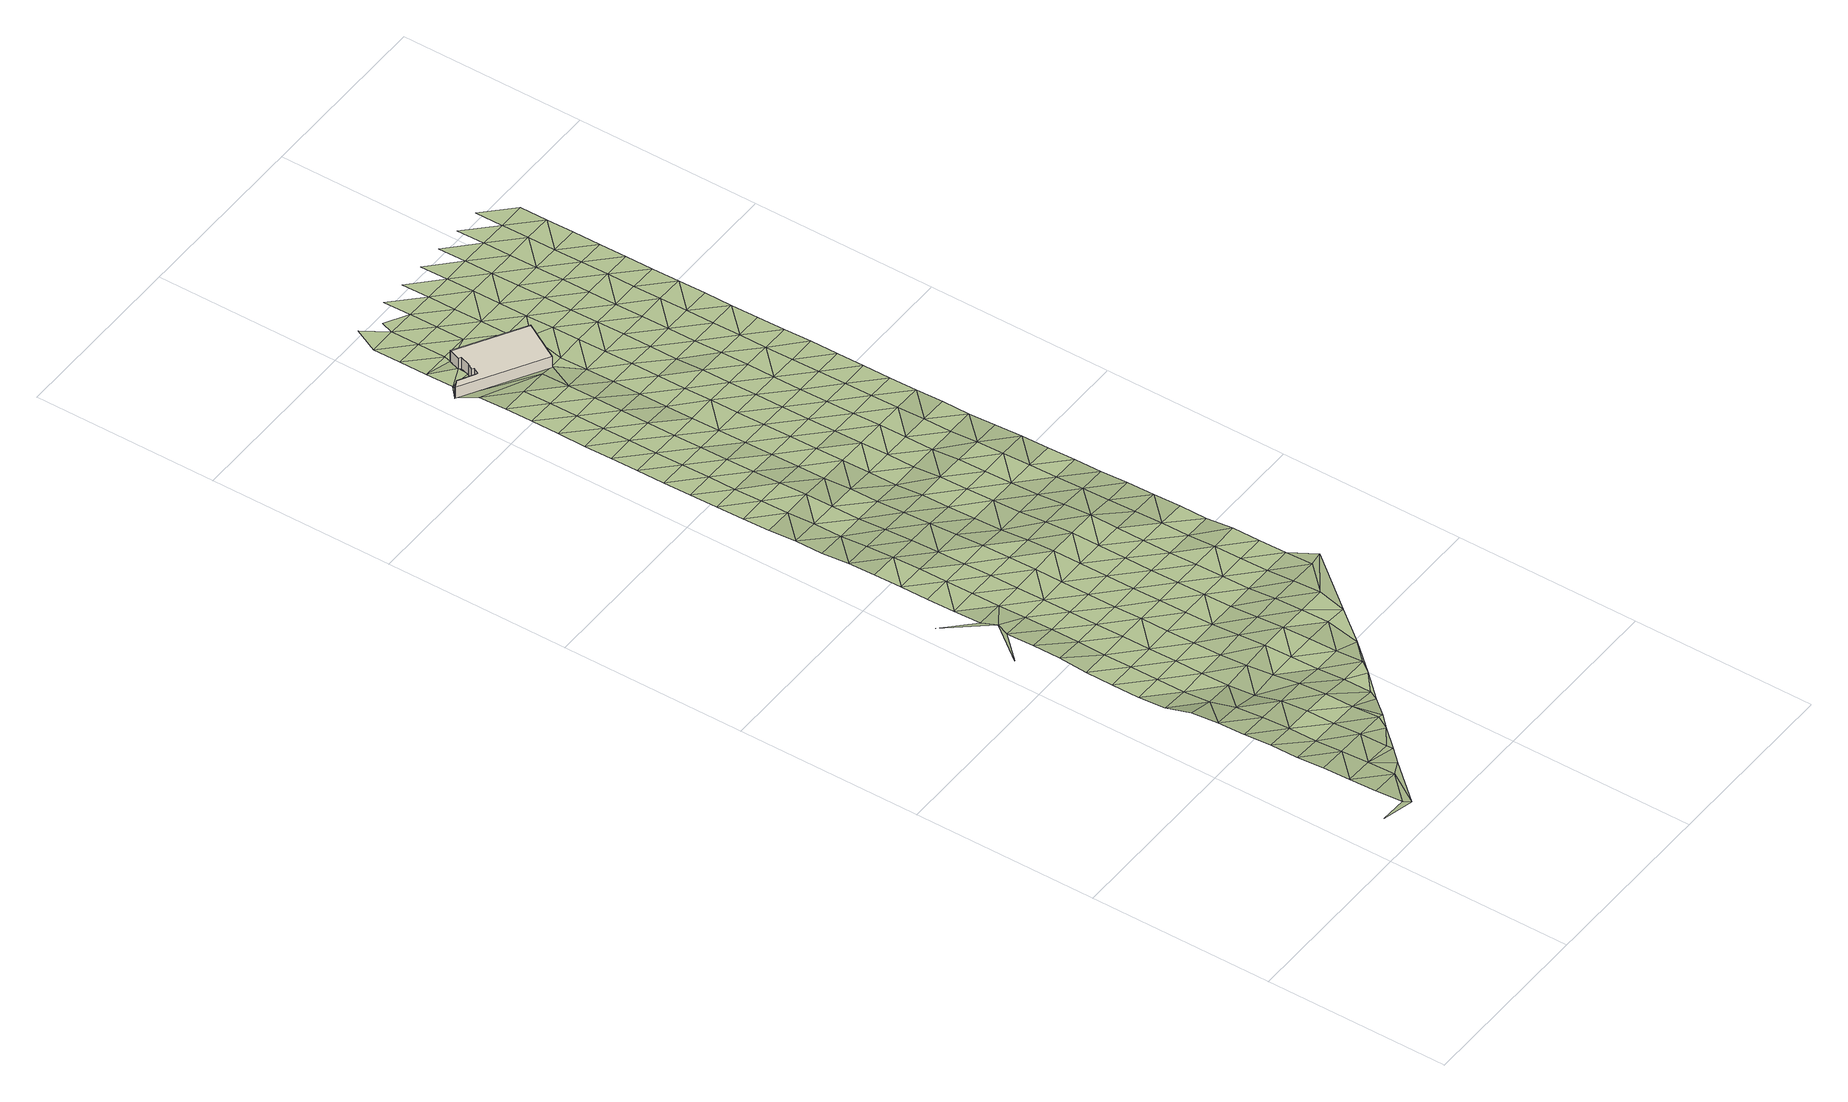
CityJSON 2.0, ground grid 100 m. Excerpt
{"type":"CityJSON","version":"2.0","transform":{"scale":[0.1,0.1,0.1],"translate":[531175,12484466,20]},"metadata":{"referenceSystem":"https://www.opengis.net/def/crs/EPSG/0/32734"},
"CityObjects":{
"building1":{"type":"Building","attributes":{"address":"Salt River Blackpool Football Club 9 Shelley Road Salt River 7925 Cape Town","building":"pavilion","building:levels":2,"building_height":6.9,"plus_code":"4FRW3F87+94C","ground_height":21.06,"roof_height":27.96},"geometry":[{"type":"Solid","lod":"1","boundaries":[[[[0,1,2,3]],[[1,4,5,2]],[[4,6,7,5]],[[6,8,9,7]],[[8,10,11,9]],[[10,12,13,11]],[[12,14,15,13]],[[14,16,17,15]],[[16,18,19,17]],[[18,20,21,19]],[[20,0,3,21]],[[3,2,5,7,9,11,13,15,17,19,21]],[[20,18,16,14,12,10,8,6,4,1,0]]]]}]},
"terrain1":{"type":"TINRelief","geometry":[{"type":"CompositeSurface","lod":"1","boundaries":[[[22,23,24]],[[22,24,25]],[[22,25,26]],[[27,26,25]],[[24,28,25]],[[29,30,27]],[[25,31,27]],[[30,29,32]],[[29,27,31]],[[31,25,28]],[[33,32,34]],[[32,29,34]],[[35,36,33]],[[37,31,28]],[[34,35,33]],[[29,31,38]],[[36,39,40]],[[31,37,41]],[[29,38,34]],[[35,39,36]],[[31,41,38]],[[40,42,43]],[[34,44,35]],[[39,45,40]],[[44,34,38]],[[43,42,46]],[[40,45,42]],[[37,47,41]],[[47,38,41]],[[39,35,48]],[[44,49,35]],[[46,50,51]],[[45,39,48]],[[50,46,42]],[[35,49,48]],[[44,38,52]],[[38,47,52]],[[53,51,54]],[[51,50,54]],[[42,45,55]],[[56,49,44]],[[48,57,45]],[[58,53,59]],[[52,56,44]],[[52,47,60]],[[50,42,55]],[[54,59,53]],[[45,57,55]],[[48,49,61]],[[62,63,58]],[[52,60,56]],[[56,61,49]],[[50,64,54]],[[58,59,62]],[[65,66,67]],[[68,57,48]],[[55,64,50]],[[69,63,70]],[[61,68,48]],[[60,71,56]],[[59,54,72]],[[62,70,63]],[[64,72,54]],[[73,65,74]],[[67,69,75]],[[55,57,76]],[[61,56,77]],[[68,78,57]],[[59,79,62]],[[69,70,75]],[[56,71,77]],[[55,76,64]],[[72,79,59]],[[57,78,76]],[[80,68,61]],[[65,67,81]],[[70,62,82]],[[75,81,67]],[[77,80,61]],[[72,64,83]],[[74,65,84]],[[79,82,62]],[[84,85,74]],[[68,86,78]],[[64,76,83]],[[70,87,75]],[[80,86,68]],[[65,81,84]],[[77,71,88]],[[79,72,89]],[[82,87,70]],[[83,89,72]],[[80,77,88]],[[90,85,91]],[[81,75,92]],[[78,93,76]],[[85,84,94]],[[86,95,78]],[[87,92,75]],[[96,90,91]],[[82,79,97]],[[76,93,83]],[[85,94,91]],[[79,89,98]],[[78,95,93]],[[81,99,84]],[[86,80,100]],[[80,88,100]],[[82,97,87]],[[92,99,81]],[[79,98,97]],[[89,83,101]],[[102,96,103]],[[94,84,104]],[[95,86,105]],[[91,106,96]],[[101,83,93]],[[92,87,107]],[[99,104,84]],[[100,105,86]],[[108,102,103]],[[98,89,109]],[[96,106,103]],[[87,97,107]],[[94,110,91]],[[109,89,101]],[[99,92,111]],[[93,95,112]],[[104,110,94]],[[88,113,100]],[[95,105,114]],[[98,115,97]],[[107,111,92]],[[116,108,117]],[[106,91,118]],[[93,112,101]],[[103,119,108]],[[115,98,109]],[[95,114,112]],[[105,100,113]],[[110,118,91]],[[120,116,117]],[[104,99,121]],[[97,122,107]],[[108,119,117]],[[99,111,123]],[[106,124,103]],[[109,101,125]],[[122,97,115]],[[104,121,110]],[[118,124,106]],[[99,123,121]],[[101,112,125]],[[111,107,126]],[[105,127,114]],[[120,128,129]],[[119,103,130]],[[105,113,127]],[[117,131,120]],[[126,107,122]],[[118,110,132]],[[133,115,109]],[[112,114,127]],[[124,130,103]],[[125,134,109]],[[135,129,128]],[[111,136,123]],[[128,120,131]],[[110,121,132]],[[119,137,117]],[[115,133,122]],[[111,126,136]],[[133,109,134]],[[124,118,138]],[[112,139,125]],[[130,137,119]],[[140,135,141]],[[132,138,118]],[[139,112,127]],[[131,117,142]],[[123,143,121]],[[126,122,144]],[[141,135,128]],[[136,145,123]],[[127,113,146]],[[134,125,147]],[[137,142,117]],[[133,144,122]],[[140,148,149]],[[130,124,150]],[[121,143,132]],[[124,138,151]],[[123,145,143]],[[147,125,139]],[[136,126,152]],[[148,140,141]],[[131,153,128]],[[130,150,137]],[[134,154,133]],[[146,139,127]],[[142,155,131]],[[124,151,150]],[[144,152,126]],[[156,157,149]],[[138,132,158]],[[154,134,147]],[[141,128,153]],[[159,145,136]],[[149,148,156]],[[131,155,153]],[[158,132,143]],[[142,137,160]],[[161,144,133]],[[152,159,136]],[[162,157,163]],[[151,138,164]],[[147,139,165]],[[137,150,160]],[[161,133,154]],[[146,165,139]],[[148,141,166]],[[156,163,157]],[[164,138,158]],[[155,142,167]],[[143,145,168]],[[144,169,152]],[[166,141,153]],[[159,170,145]],[[171,172,162]],[[151,173,150]],[[174,154,147]],[[160,167,142]],[[144,161,169]],[[175,156,148]],[[143,168,158]],[[163,171,162]],[[173,151,164]],[[145,170,168]],[[165,174,147]],[[159,152,176]],[[148,166,175]],[[172,177,178]],[[153,155,179]],[[150,180,160]],[[154,181,161]],[[155,167,182]],[[152,169,176]],[[163,156,183]],[[164,158,184]],[[171,177,172]],[[180,150,173]],[[174,181,154]],[[166,153,179]],[[170,159,185]],[[175,183,156]],[[155,182,179]],[[158,168,184]],[[186,178,187]],[[167,160,188]],[[176,185,159]],[[171,163,189]],[[169,161,190]],[[146,191,165]],[[177,187,178]],[[188,160,180]],[[181,192,161]],[[175,166,193]],[[173,164,194]],[[195,174,165]],[[183,189,163]],[[184,196,164]],[[186,197,198]],[[167,199,182]],[[200,168,170]],[[169,190,176]],[[179,193,166]],[[170,185,201]],[[161,192,190]],[[202,177,171]],[[180,173,194]],[[181,174,195]],[[187,197,186]],[[167,188,199]],[[194,164,196]],[[203,183,175]],[[168,200,184]],[[189,202,171]],[[170,201,200]],[[198,204,205]],[[185,176,206]],[[193,203,175]],[[187,177,207]],[[182,208,179]],[[180,209,188]],[[192,181,210]],[[197,204,198]],[[195,165,191]],[[199,211,182]],[[206,176,190]],[[212,189,183]],[[196,184,213]],[[202,207,177]],[[194,209,180]],[[195,210,181]],[[214,215,216]],[[205,217,218]],[[179,208,193]],[[185,219,201]],[[203,212,183]],[[182,211,208]],[[213,184,200]],[[220,197,187]],[[199,188,221]],[[222,190,192]],[[204,217,205]],[[219,185,206]],[[202,189,223]],[[196,224,194]],[[207,220,187]],[[221,188,209]],[[192,210,222]],[[216,215,225]],[[203,193,226]],[[201,227,200]],[[212,223,189]],[[224,196,213]],[[210,195,191]],[[218,228,214]],[[204,197,229]],[[230,211,199]],[[206,190,231]],[[225,215,232]],[[193,208,226]],[[227,201,219]],[[233,207,202]],[[209,194,234]],[[197,220,229]],[[221,230,199]],[[222,231,190]],[[235,216,236]],[[237,216,225]],[[238,212,203]],[[223,233,202]],[[234,194,224]],[[218,217,228]],[[232,239,225]],[[217,204,240]],[[236,216,237]],[[213,200,241]],[[206,242,219]],[[226,238,203]],[[200,227,243]],[[220,207,244]],[[211,245,208]],[[221,209,246]],[[229,240,204]],[[230,247,211]],[[206,231,242]],[[248,235,249]],[[212,250,223]],[[224,213,241]],[[233,244,207]],[[246,209,234]],[[200,243,241]],[[236,0,235]],[[208,245,226]],[[236,237,251]],[[238,250,212]],[[211,247,245]],[[0,249,235]],[[252,229,220]],[[227,219,253]],[[254,214,228]],[[240,228,217]],[[242,255,219]],[[256,257,248]],[[230,221,258]],[[224,259,234]],[[244,252,220]],[[221,246,260]],[[233,223,261]],[[226,262,238]],[[243,227,253]],[[249,256,248]],[[250,263,223]],[[259,224,241]],[[253,219,255]],[[264,240,229]],[[247,230,258]],[[262,226,245]],[[221,260,258]],[[233,261,244]],[[252,264,229]],[[223,263,261]],[[250,238,265]],[[246,234,266]],[[243,267,241]],[[256,268,257]],[[254,228,240]],[[259,269,234]],[[257,268,270]],[[238,262,265]],[[267,243,253]],[[271,249,0]],[[252,244,272]],[[245,247,273]],[[260,246,266]],[[264,274,240]],[[258,275,247]],[[234,269,266]],[[254,240,274]],[[249,271,256]],[[263,250,276]],[[277,259,241]],[[244,261,272]],[[262,245,273]],[[265,276,250]],[[247,275,273]],[[277,241,267]],[[278,264,252]],[[260,279,258]],[[268,256,280]],[[263,281,261]],[[269,259,282]],[[272,278,252]],[[266,279,260]],[[262,283,265]],[[274,284,254]],[[285,271,0]],[[271,280,256]],[[263,276,281]],[[259,277,282]],[[264,286,274]],[[275,258,287]],[[283,262,273]],[[268,288,289]],[[261,290,272]],[[278,286,264]],[[279,287,258]],[[285,0,291]],[[276,265,292]],[[266,269,293]],[[268,280,288]],[[290,261,281]],[[282,294,269]],[[291,254,284]],[[292,265,283]],[[284,274,295]],[[296,278,272]],[[275,297,273]],[[279,266,293]],[[286,298,274]],[[287,299,275]],[[269,294,293]],[[300,280,271]],[[276,301,281]],[[296,272,290]],[[273,297,283]],[[285,300,271]],[[274,298,295]],[[301,276,292]],[[275,299,297]],[[286,278,302]],[[288,280,303]],[[290,281,304]],[[287,279,305]],[[278,296,302]],[[284,306,291]],[[293,307,279]],[[292,283,308]],[[300,303,280]],[[306,284,295]],[[304,281,301]],[[286,309,298]],[[299,287,305]],[[283,297,308]],[[279,307,305]],[[310,288,311]],[[296,290,312]],[[309,286,302]],[[285,291,313]],[[313,300,285]],[[314,301,292]],[[303,311,288]],[[312,290,304]],[[308,314,292]],[[306,313,291]],[[315,295,298]],[[296,316,302]],[[299,317,297]],[[309,318,298]],[[305,319,299]],[[301,320,304]],[[296,312,316]],[[321,303,300]],[[295,315,306]],[[297,317,308]],[[313,322,300]],[[298,318,315]],[[314,320,301]],[[317,299,319]],[[302,323,309]],[[303,321,311]],[[300,322,321]],[[323,302,316]],[[324,313,306]],[[312,304,325]],[[308,326,314]],[[320,327,304]],[[318,309,328]],[[324,306,315]],[[326,308,317]],[[329,311,330]],[[312,325,316]],[[323,328,309]],[[304,327,325]],[[322,313,331]],[[320,314,332]],[[311,321,330]],[[333,315,318]],[[313,324,331]],[[314,326,332]],[[323,316,334]],[[333,318,328]],[[327,320,335]],[[334,316,325]],[[321,322,336]],[[324,315,337]],[[331,338,322]],[[332,335,320]],[[339,328,323]],[[337,315,333]],[[321,336,330]],[[327,340,325]],[[322,338,336]],[[334,339,323]],[[331,324,341]],[[327,335,340]],[[337,341,324]],[[330,342,343]],[[333,328,344]],[[325,345,334]],[[339,346,328]],[[347,338,331]],[[342,330,336]],[[345,325,340]],[[344,337,333]],[[341,347,331]],[[344,328,346]],[[338,348,336]],[[339,334,349]],[[345,350,334]],[[347,348,338]],[[341,337,351]],[[346,339,349]],[[337,344,352]],[[334,350,349]],[[342,336,353]],[[347,341,351]],[[348,353,336]],[[337,352,351]],[[354,355,342]],[[344,346,356]],[[349,357,346]],[[347,358,348]],[[353,354,342]],[[352,344,356]],[[358,347,351]],[[356,346,357]],[[359,353,348]],[[352,360,351]],[[358,361,348]],[[360,352,356]],[[353,359,354]],[[348,361,359]],[[362,358,351]],[[362,351,360]],[[363,354,364]],[[361,358,365]],[[354,359,364]],[[358,362,365]],[[359,361,366]],[[365,367,361]],[[359,366,364]],[[361,367,366]],[[364,368,369]],[[368,364,366]]]}]}
},
"vertices":[
[292,5547,19],[269,5488,19],[269,5488,88],[292,5547,88],[281,5479,19],[281,5479,88],[265,5428,19],[265,5428,88],[247,5394,19],[247,5394,88],[256,5388,19],[256,5388,88],[237,5355,19],[237,5355,88],[140,5407,19],[140,5407,88],[97,5386,19],[97,5386,88],[530,5135,19],[530,5135,88],[649,5339,19],[649,5339,88],
[152,37,254],[2,37,261],[174,2,254],[302,187,236],[152,187,244],[152,337,236],[373,219,236],[302,487,221],[152,487,228],[302,337,228],[152,637,217],[152,787,217],[302,637,208],[302,787,208],[152,937,204],[455,301,220],[452,487,215],[302,937,197],[152,1087,196],[452,337,220],[302,1237,137],[152,1237,181],[452,637,203],[302,1087,182],[152,1387,134],[561,416,209],[452,937,187],[452,787,203],[302,1387,121],[152,1537,119],[602,487,209],[152,1687,118],[302,1537,120],[452,1237,126],[602,637,197],[452,1087,143],[152,1837,120],[302,1687,119],[626,480,209],[602,787,197],[302,1837,117],[152,1987,131],[452,1387,122],[180,2356,124],[2,2137,147],[152,2287,125],[602,937,182],[152,2137,131],[302,1987,119],[731,590,172],[452,1537,121],[2,2587,116],[152,2437,116],[302,2137,119],[602,1237,138],[753,637,172],[602,1087,157],[452,1687,120],[753,787,172],[302,2287,114],[452,1837,118],[602,1387,124],[302,2437,110],[152,2587,109],[753,937,161],[452,1987,115],[854,722,172],[602,1537,121],[152,2737,106],[302,2737,106],[452,2137,115],[753,1237,151],[302,2587,108],[753,1087,157],[152,2887,106],[602,1837,118],[602,1687,120],[452,2287,112],[903,787,172],[753,1387,138],[152,3037,103],[302,3037,99],[452,2437,110],[903,937,161],[302,2887,105],[602,1987,113],[152,3187,94],[753,1537,124],[452,2587,108],[602,2137,113],[903,1237,151],[1013,895,154],[903,1087,157],[753,1687,120],[152,3337,79],[302,3337,72],[452,2737,103],[302,3187,88],[152,3487,79],[602,2437,110],[753,1837,117],[602,2287,112],[452,2887,98],[903,1387,138],[753,1987,114],[1053,1087,150],[302,3637,63],[152,3637,65],[452,3037,92],[302,3487,72],[602,2587,109],[903,1687,120],[903,1537,124],[152,3787,59],[753,2137,114],[452,3187,83],[602,2737,105],[1053,1237,148],[152,3937,56],[302,3787,58],[452,3337,69],[753,2437,113],[903,1837,117],[753,2287,113],[1165,1078,148],[1053,1387,139],[302,3937,54],[152,4087,52],[602,3037,84],[602,2887,95],[903,1987,114],[452,3637,65],[1053,1537,124],[452,3487,69],[302,4087,51],[152,4237,49],[753,2587,104],[903,2137,114],[602,3187,77],[1053,1687,119],[152,4387,48],[302,4237,48],[753,2737,89],[1203,1237,146],[452,3787,60],[602,3337,67],[903,2437,113],[1053,1837,117],[903,2287,113],[302,4387,46],[152,4537,46],[753,2887,81],[1203,1387,137],[452,3937,51],[1053,1987,111],[302,4537,46],[152,4687,44],[602,3637,52],[753,3037,75],[1203,1537,124],[602,3487,67],[452,4087,48],[903,2587,104],[1053,2137,111],[152,4837,44],[302,4687,43],[753,3187,70],[452,4237,45],[1203,1837,118],[1436,1401,124],[1203,1687,119],[602,3787,49],[903,2887,81],[1353,1387,130],[903,2737,89],[302,4837,43],[152,4987,44],[753,3337,55],[1053,2437,112],[1053,2287,111],[452,4387,42],[602,3937,45],[302,4987,42],[152,5137,43],[1203,1987,107],[452,4537,42],[753,3637,52],[903,3037,75],[1353,1537,123],[753,3487,55],[602,4087,41],[1053,2587,99],[97,5386,25],[140,5407,25],[152,5437,25],[302,5137,40],[152,5287,36],[1203,2137,107],[452,4687,42],[903,3187,70],[1353,1687,121],[602,4237,39],[1053,2737,85],[247,5394,24],[753,3787,49],[1203,2287,100],[452,5137,34],[452,4837,42],[903,3337,55],[1353,1837,119],[237,5355,32],[602,4387,37],[1053,2887,78],[152,5587,22],[269,5488,24],[265,5428,24],[753,3937,45],[256,5388,24],[452,4987,40],[1203,2587,88],[1353,1987,101],[1203,2437,95],[602,4537,33],[903,3637,49],[1053,3037,72],[903,3487,55],[152,5737,22],[302,5587,19],[753,4087,41],[281,5479,24],[602,4687,31],[1353,2287,95],[530,5135,23],[1353,2137,101],[302,5737,18],[152,5887,20],[1053,3337,53],[1203,2737,80],[1053,3187,67],[753,4387,37],[903,3787,44],[753,4237,39],[602,4837,31],[903,3937,41],[1203,3037,70],[1353,2437,89],[302,5887,18],[1203,2887,76],[221,6022,16],[452,5587,17],[753,4537,33],[1053,3637,48],[602,4987,29],[1053,3487,53],[903,4087,38],[1353,2587,82],[753,4687,31],[1203,3187,64],[452,5737,15],[903,4237,37],[1353,2737,76],[1053,3787,43],[602,5137,23],[602,5437,16],[753,4837,31],[1203,3337,52],[452,5887,14],[326,5956,18],[903,4387,36],[649,5339,20],[1053,3937,38],[1353,3037,66],[1353,2887,72],[753,5137,23],[903,4537,33],[1203,3637,44],[753,4987,29],[1203,3487,52],[602,5587,15],[1053,4087,35],[903,4687,26],[602,5737,13],[1053,4237,34],[1353,3337,49],[753,5287,20],[1353,3187,58],[1203,3787,41],[903,4837,26],[452,6037,13],[602,5887,11],[1053,4387,34],[753,5437,16],[1203,3937,37],[903,5137,22],[1053,4537,31],[1353,3637,42],[903,4987,24],[1353,3487,49],[1203,4087,36],[753,5737,13],[753,5587,15],[1053,4687,25],[903,5287,19],[1203,4387,29],[1353,3787,39],[1203,4237,31],[1053,4837,25],[602,6037,9],[753,5887,11],[903,5437,16],[1353,3937,38],[1053,4987,21],[1203,4537,28],[1353,4087,36],[903,5737,12],[1053,5137,19],[903,5587,13],[1203,4687,24],[1353,4237,33],[1053,5287,18],[903,5887,10],[753,6037,9],[1203,4987,20],[1353,4387,28],[1203,4837,24],[1053,5437,16],[1053,5587,13],[1353,4687,21],[1353,4537,24],[1203,5287,16],[1203,5137,16],[1053,5737,11],[1053,5887,9],[903,6037,8],[1353,4987,17],[1353,4837,21],[1203,5437,13],[1203,5737,10],[1353,5137,15],[1203,5587,12],[1353,5287,15],[1053,6037,8],[1203,5887,8],[1353,5437,12],[1353,5737,8],[1353,5587,10],[1353,5887,8],[1203,6037,6]
]}
